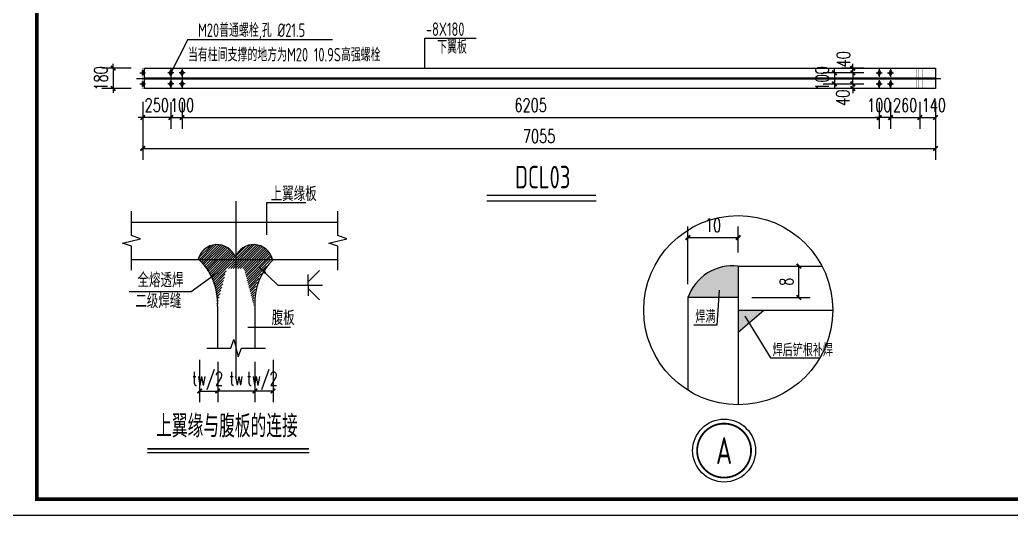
# Model space of a CAD drawing. Extents: x -89996 to 1006241, y -2176 to 440573.
# Drawn here: x 918686 to 962799, y 109594 to 131617 of the extents above; entities that cross this region are included whole.
import ezdxf
from ezdxf.enums import TextEntityAlignment as Align

# ---------------------------------------------------------------- set-up
doc = ezdxf.new("R2010")
doc.units = 0
doc.header["$LTSCALE"] = 1000
doc.header["$MEASUREMENT"] = 0
doc.linetypes.add('ACAD_ISO04W100', pattern=[30.5, 24, -3, 0.5, -3])
doc.linetypes.add('DASHED', pattern=[0.75, 0.5, -0.25])
for name, color, linetype in [('AXIS', 3, 'Continuous'), ('BOLT', 251, 'Continuous'), ('DIM', 146, 'Continuous'), ('NUM', 7, 'Continuous'), ('PUB_TITLE', 4, 'Continuous'), ('PZ', 202, 'Continuous'), ('TEXT', 7, 'Continuous'), ('THIN', 7, 'Continuous'), ('WELD', 7, 'Continuous'), ('中线', 2, 'Continuous'), ('吊车梁', 161, 'Continuous'), ('粗实线', 2, 'Continuous'), ('轴线', 8, 'ACAD_ISO04W100')]:
    doc.layers.add(name, color=color, linetype=linetype)
doc.styles.add('_TCH_DIM_T3', font='SIMPLEX', dxfattribs={"width": 0.705882, "bigfont": 'GBCBIG'})
doc.styles.get("Standard").update_dxf_attribs({"font": 'gbenor.shx', "bigfont": 'gbcbig.shx'})
doc.styles.add('TSSD_Label', font='tssdeng.shx', dxfattribs={"width": 0.7, "bigfont": 'hztxt.shx'})
doc.styles.add('TSSD_Norm', font='tssdeng.shx', dxfattribs={"bigfont": 'hztxt.shx'})
doc.styles.add('TSSD_Num', font='Tssdeng.shx', dxfattribs={"width": 0.7, "bigfont": 'hztxt.shx'})
doc.dimstyles.new('TCH-200-20', dxfattribs={"dimtxt": 595, "dimasz": 200, "dimexe": 500, "dimexo": 600, "dimgap": 252.5, "dimtad": 1, "dimdec": 0, "dimlfac": 0.05, "dimzin": 0, "dimdsep": 46, "dimtxsty": '_TCH_DIM_T3', "dimblk": 'ARCHTICK', "dimcen": 0.09, "dimclrd": 124, "dimclre": 124, "dimclrt": 7, "dimazin": 2, "dimtfac": 1, "dimtdec": 0, "dimtix": 1, "dimtmove": 2, "dimatfit": 3, "dimfxl": 0, "dimtolj": 1, "dimtzin": 0, "dimarcsym": 0})
doc.dimstyles.new('TCH-200-5', dxfattribs={"dimtxt": 595, "dimasz": 200, "dimexe": 500, "dimexo": 600, "dimgap": 252.5, "dimtad": 1, "dimdec": 0, "dimlfac": 0.2, "dimzin": 0, "dimdsep": 46, "dimtxsty": '_TCH_DIM_T3', "dimblk": 'ARCHTICK', "dimcen": 0.09, "dimclrd": 124, "dimclre": 124, "dimclrt": 7, "dimazin": 2, "dimtfac": 1, "dimtdec": 0, "dimtix": 1, "dimtmove": 2, "dimatfit": 3, "dimfxl": 0, "dimtolj": 1, "dimtzin": 0, "dimarcsym": 0})
doc.dimstyles.new('TSSD_LEADER_STYLE_400.0', dxfattribs={"dimtxt": 1200, "dimasz": 400, "dimexe": 400, "dimexo": 1000, "dimgap": 0.09, "dimtad": 0, "dimtih": 1, "dimtoh": 1, "dimdec": 4, "dimzin": 0, "dimdsep": 46, "dimtxsty": 'Standard', "dimcen": 0.09, "dimdle": 400, "dimclrt": 7, "dimadec": 0, "dimazin": 0, "dimtfac": 1, "dimtdec": 4, "dimtofl": 0, "dimtmove": 0, "dimatfit": 3, "dimfxl": 0, "dimtolj": 1, "dimtzin": 0, "dimarcsym": 0})

# ---------------------------------------------------------------- blocks, each defined once
blk = doc.blocks.new('ts_idx2')
at = {"color": 0, "linetype": 'ByBlock', "lineweight": -2, "const_width": 0.0333}
blk.add_lwpolyline([(-0.5, 0, 1), (0.5, 0, 1)], format="xyb", close=True, dxfattribs=at)
at = {"color": 0, "linetype": 'ByBlock', "lineweight": -2}
blk.add_circle((0, 0), 0.583, dxfattribs=at)
at = {"color": 0, "linetype": 'ByBlock', "lineweight": -2, "style": 'TSSD_Num', "width": 0.7}
blk.add_attdef('A', text='', height=0.5, dxfattribs=at).set_placement((0, 0), align=Align.MIDDLE_CENTER)
blk = doc.blocks.new('_ArchTick')
at = {"color": 0, "linetype": 'ByBlock', "const_width": 0.4}
blk.add_lwpolyline([(-0.5, -0.5), (0.5, 0.5)], dxfattribs=at)
blk = doc.blocks.new('*D1283')
at = {"layer": 'AXIS', "color": 124, "lineweight": -2, "transparency": 16777216}
for p, q in [((951254, 120668), (953851, 120668)), ((953351, 119268), (953351, 120668)), ((951254, 119268), (953851, 119268))]:
    blk.add_line(p, q, dxfattribs=at)
at = {"layer": 'Defpoints', "color": 0, "transparency": 16777216}
for p in [(950654, 120668), (953351, 120668), (950654, 119268)]:
    blk.add_point(p, dxfattribs=at)
at = {"layer": 'AXIS', "color": 124, "lineweight": -2, "transparency": 16777216, "xscale": 200, "yscale": 200, "zscale": 200}
for p, rotation in [((953351, 120668), 90), ((953351, 119268), 270)]:
    blk.add_blockref('_ArchTick', p, dxfattribs=dict(at, rotation=rotation))
at = {"layer": 'AXIS', "color": 7, "transparency": 16777216, "insert": (952801, 119968), "char_height": 595, "attachment_point": 5, "rotation": 90, "style": '_TCH_DIM_T3'}
blk.add_mtext('\\A1;8', dxfattribs=at)
blk = doc.blocks.new('*D1284')
at = {"layer": 'AXIS', "color": 124, "lineweight": -2, "transparency": 16777216}
for p, q in [((948414, 119868), (948414, 122432)), ((950654, 121268), (950654, 122432)), ((948414, 121932), (950654, 121932))]:
    blk.add_line(p, q, dxfattribs=at)
at = {"layer": 'Defpoints', "color": 0, "transparency": 16777216}
for p in [(950654, 121932), (950654, 120668), (948414, 119268)]:
    blk.add_point(p, dxfattribs=at)
at = {"layer": 'AXIS', "color": 124, "lineweight": -2, "transparency": 16777216, "xscale": 200, "yscale": 200, "zscale": 200, "rotation": 180}
blk.add_blockref('_ArchTick', (948414, 121932), dxfattribs=at)
at = {"layer": 'AXIS', "color": 124, "lineweight": -2, "transparency": 16777216, "xscale": 200, "yscale": 200, "zscale": 200}
blk.add_blockref('_ArchTick', (950654, 121932), dxfattribs=at)
at = {"layer": 'AXIS', "color": 7, "transparency": 16777216, "insert": (949534, 122482), "char_height": 595, "attachment_point": 5, "style": '_TCH_DIM_T3'}
blk.add_mtext('\\A1;10', dxfattribs=at)
blk = doc.blocks.new('_WELD008')
at = {"color": 0, "linetype": 'ByBlock'}
for p, q in [((0, 0.3), (1.061, 1.361)), ((0, 0), (0, 1))]:
    blk.add_line(p, q, dxfattribs=at)
for tag, p in [('C', (1.286, 1.416)), ('B', (0.288, 0.856)), ('A', (-0.303, -0.009))]:
    blk.add_attdef(tag, text='', height=0.8, dxfattribs=at).set_placement(p, align=Align.CENTER)
blk = doc.blocks.new('*D1285')
at = {"layer": 'AXIS', "color": 124, "lineweight": -2, "transparency": 16777216}
for p, q in [((929954, 116494), (929954, 114614)), ((929149, 116418), (929149, 114614)), ((929954, 115114), (929149, 115114))]:
    blk.add_line(p, q, dxfattribs=at)
at = {"layer": 'Defpoints', "color": 0, "transparency": 16777216}
for p in [(929149, 117018), (929954, 117094), (929149, 115114)]:
    blk.add_point(p, dxfattribs=at)
at = {"layer": 'AXIS', "color": 124, "lineweight": -2, "transparency": 16777216, "xscale": 200, "yscale": 200, "zscale": 200, "rotation": 180}
blk.add_blockref('_ArchTick', (929149, 115114), dxfattribs=at)
at = {"layer": 'AXIS', "color": 124, "lineweight": -2, "transparency": 16777216, "xscale": 200, "yscale": 200, "zscale": 200}
blk.add_blockref('_ArchTick', (929954, 115114), dxfattribs=at)
at = {"layer": 'AXIS', "color": 7, "transparency": 16777216, "insert": (929477, 115564), "char_height": 595, "attachment_point": 5, "style": '_TCH_DIM_T3'}
blk.add_mtext('\\A1;tw/2', dxfattribs=at)
blk = doc.blocks.new('*D1286')
at = {"layer": 'AXIS', "color": 124, "lineweight": -2, "transparency": 16777216}
for p, q in [((927491, 116418), (927491, 114614)), ((929149, 116418), (929149, 114614)), ((929149, 115114), (927491, 115114))]:
    blk.add_line(p, q, dxfattribs=at)
at = {"layer": 'Defpoints', "color": 0, "transparency": 16777216}
for p in [(927491, 117018), (929149, 117018), (927491, 115114)]:
    blk.add_point(p, dxfattribs=at)
at = {"layer": 'AXIS', "color": 124, "lineweight": -2, "transparency": 16777216, "xscale": 200, "yscale": 200, "zscale": 200, "rotation": 180}
blk.add_blockref('_ArchTick', (927491, 115114), dxfattribs=at)
at = {"layer": 'AXIS', "color": 124, "lineweight": -2, "transparency": 16777216, "xscale": 200, "yscale": 200, "zscale": 200}
blk.add_blockref('_ArchTick', (929149, 115114), dxfattribs=at)
at = {"layer": 'AXIS', "color": 7, "transparency": 16777216, "insert": (928320, 115664), "char_height": 595, "attachment_point": 5, "style": '_TCH_DIM_T3'}
blk.add_mtext('\\A1;tw', dxfattribs=at)
blk = doc.blocks.new('*D1287')
at = {"layer": 'AXIS', "color": 124, "lineweight": -2, "transparency": 16777216}
for p, q in [((926686, 116494), (926686, 114614)), ((927491, 116418), (927491, 114614)), ((926686, 115114), (927491, 115114))]:
    blk.add_line(p, q, dxfattribs=at)
at = {"layer": 'Defpoints', "color": 0, "transparency": 16777216}
for p in [(926686, 117094), (927491, 117018), (927491, 115114)]:
    blk.add_point(p, dxfattribs=at)
at = {"layer": 'AXIS', "color": 124, "lineweight": -2, "transparency": 16777216, "xscale": 200, "yscale": 200, "zscale": 200, "rotation": 180}
blk.add_blockref('_ArchTick', (926686, 115114), dxfattribs=at)
at = {"layer": 'AXIS', "color": 124, "lineweight": -2, "transparency": 16777216, "xscale": 200, "yscale": 200, "zscale": 200}
blk.add_blockref('_ArchTick', (927491, 115114), dxfattribs=at)
at = {"layer": 'AXIS', "color": 7, "transparency": 16777216, "insert": (927045, 115564), "char_height": 595, "attachment_point": 5, "style": '_TCH_DIM_T3'}
blk.add_mtext('\\A1;tw/2', dxfattribs=at)
blk = doc.blocks.new('*D1388')
at = {"layer": 'AXIS', "color": 124, "lineweight": -2, "transparency": 16777216}
for p, q in [((957430, 127962), (957430, 126772)), ((958730, 127965), (958730, 126772)), ((957430, 127272), (957230, 127272)), ((957430, 127272), (958730, 127272)), ((958730, 127272), (958930, 127272))]:
    blk.add_line(p, q, dxfattribs=at)
at = {"layer": 'Defpoints', "color": 0, "transparency": 16777216}
for p in [(957430, 128562, 2977), (958730, 128565), (958730, 127272)]:
    blk.add_point(p, dxfattribs=at)
at = {"layer": 'AXIS', "color": 124, "lineweight": -2, "transparency": 16777216, "xscale": 200, "yscale": 200, "zscale": 200}
blk.add_blockref('_ArchTick', (957430, 127272), dxfattribs=at)
at = {"layer": 'AXIS', "color": 124, "lineweight": -2, "transparency": 16777216, "xscale": 200, "yscale": 200, "zscale": 200, "rotation": 180}
blk.add_blockref('_ArchTick', (958730, 127272), dxfattribs=at)
at = {"layer": 'AXIS', "color": 7, "transparency": 16777216, "insert": (958080, 127822), "char_height": 595, "attachment_point": 5, "style": '_TCH_DIM_T3'}
blk.add_mtext('\\A1;260', dxfattribs=at)
blk = doc.blocks.new('*D1389')
at = {"layer": 'AXIS', "color": 124, "lineweight": -2, "transparency": 16777216}
for p, q in [((956930, 127962), (956930, 126772)), ((957430, 127962), (957430, 126772)), ((956930, 127272), (956730, 127272)), ((957430, 127272), (956930, 127272)), ((957430, 127272), (957630, 127272))]:
    blk.add_line(p, q, dxfattribs=at)
at = {"layer": 'Defpoints', "color": 0, "transparency": 16777216}
for p in [(956930, 128562, 2977), (957430, 128562, 2977), (956930, 127272)]:
    blk.add_point(p, dxfattribs=at)
at = {"layer": 'AXIS', "color": 124, "lineweight": -2, "transparency": 16777216, "xscale": 200, "yscale": 200, "zscale": 200}
blk.add_blockref('_ArchTick', (956930, 127272), dxfattribs=at)
at = {"layer": 'AXIS', "color": 124, "lineweight": -2, "transparency": 16777216, "xscale": 200, "yscale": 200, "zscale": 200, "rotation": 180}
blk.add_blockref('_ArchTick', (957430, 127272), dxfattribs=at)
at = {"layer": 'AXIS', "color": 7, "transparency": 16777216, "insert": (956930, 127822), "char_height": 595, "attachment_point": 5, "style": '_TCH_DIM_T3'}
blk.add_mtext('\\A1;100', dxfattribs=at)
blk = doc.blocks.new('*D1404')
at = {"layer": 'AXIS', "color": 124, "lineweight": -2, "transparency": 16777216}
for p, q in [((956245, 129464), (955252, 129464)), ((956195, 129264), (955252, 129264)), ((955752, 129464), (955752, 129664)), ((955752, 129264), (955752, 129464)), ((955752, 129264), (955752, 129064))]:
    blk.add_line(p, q, dxfattribs=at)
at = {"layer": 'Defpoints', "color": 0, "transparency": 16777216}
for p in [(955752, 129464), (956795, 129264, 15109), (956845, 129464, -8052)]:
    blk.add_point(p, dxfattribs=at)
at = {"layer": 'AXIS', "color": 124, "lineweight": -2, "transparency": 16777216, "xscale": 200, "yscale": 200, "zscale": 200}
for p, rotation in [((955752, 129464), 270), ((955752, 129264), 90)]:
    blk.add_blockref('_ArchTick', p, dxfattribs=dict(at, rotation=rotation))
at = {"layer": 'AXIS', "color": 7, "transparency": 16777216, "insert": (955332, 129866), "char_height": 595, "attachment_point": 5, "rotation": 90, "style": '_TCH_DIM_T3'}
blk.add_mtext('\\A1;40', dxfattribs=at)
blk = doc.blocks.new('*D1390')
at = {"layer": 'AXIS', "color": 124, "lineweight": -2, "transparency": 16777216}
for p, q in [((956245, 129264), (954434, 129264)), ((954934, 129264), (954934, 129464)), ((954934, 129264), (954934, 128764)), ((956245, 128764), (954434, 128764)), ((954934, 128764), (954934, 128564))]:
    blk.add_line(p, q, dxfattribs=at)
at = {"layer": 'Defpoints', "color": 0, "transparency": 16777216}
for p in [(956845, 129264, 8932), (954934, 128764), (956845, 128764, 8932)]:
    blk.add_point(p, dxfattribs=at)
at = {"layer": 'AXIS', "color": 124, "lineweight": -2, "transparency": 16777216, "xscale": 200, "yscale": 200, "zscale": 200}
for p, rotation in [((954934, 129264), 270), ((954934, 128764), 90)]:
    blk.add_blockref('_ArchTick', p, dxfattribs=dict(at, rotation=rotation))
at = {"layer": 'AXIS', "color": 7, "transparency": 16777216, "insert": (954384, 129014), "char_height": 595, "attachment_point": 5, "rotation": 90, "style": '_TCH_DIM_T3'}
blk.add_mtext('\\A1;100', dxfattribs=at)
blk = doc.blocks.new('*D1405')
at = {"layer": 'AXIS', "color": 124, "lineweight": -2, "transparency": 16777216}
for p, q in [((955752, 128764), (955752, 128964)), ((956195, 128764), (955252, 128764)), ((956245, 128564), (955252, 128564)), ((955752, 128764), (955752, 128564)), ((955752, 128564), (955752, 128364))]:
    blk.add_line(p, q, dxfattribs=at)
at = {"layer": 'Defpoints', "color": 0, "transparency": 16777216}
for p in [(955752, 128564), (956795, 128764, 15109), (956845, 128564, -8052)]:
    blk.add_point(p, dxfattribs=at)
at = {"layer": 'AXIS', "color": 124, "lineweight": -2, "transparency": 16777216, "xscale": 200, "yscale": 200, "zscale": 200}
for p, rotation in [((955752, 128764), 270), ((955752, 128564), 90)]:
    blk.add_blockref('_ArchTick', p, dxfattribs=dict(at, rotation=rotation))
at = {"layer": 'AXIS', "color": 7, "transparency": 16777216, "insert": (955305, 128151), "char_height": 595, "attachment_point": 5, "rotation": 90, "style": '_TCH_DIM_T3'}
blk.add_mtext('\\A1;40', dxfattribs=at)
blk = doc.blocks.new('*D1391')
at = {"layer": 'AXIS', "color": 124, "lineweight": -2, "transparency": 16777216}
for p, q in [((958730, 127962), (958730, 126772)), ((959430, 127965), (959430, 126772)), ((958730, 127272), (959430, 127272))]:
    blk.add_line(p, q, dxfattribs=at)
at = {"layer": 'Defpoints', "color": 0, "transparency": 16777216}
for p in [(958730, 128562, 2977), (959430, 128565, 2558), (959430, 127272)]:
    blk.add_point(p, dxfattribs=at)
at = {"layer": 'AXIS', "color": 124, "lineweight": -2, "transparency": 16777216, "xscale": 200, "yscale": 200, "zscale": 200, "rotation": 180}
blk.add_blockref('_ArchTick', (958730, 127272), dxfattribs=at)
at = {"layer": 'AXIS', "color": 124, "lineweight": -2, "transparency": 16777216, "xscale": 200, "yscale": 200, "zscale": 200}
blk.add_blockref('_ArchTick', (959430, 127272), dxfattribs=at)
at = {"layer": 'AXIS', "color": 7, "transparency": 16777216, "insert": (959355, 127822), "char_height": 595, "attachment_point": 5, "style": '_TCH_DIM_T3'}
blk.add_mtext('\\A1;140', dxfattribs=at)
blk = doc.blocks.new('*D1399')
at = {"layer": 'AXIS', "color": 124, "lineweight": -2, "transparency": 16777216}
for p, q in [((923635, 129465), (922341, 129465)), ((922841, 129465), (922841, 129665)), ((922841, 129465), (922841, 128565)), ((923635, 128565), (922341, 128565)), ((922841, 128565), (922841, 128365))]:
    blk.add_line(p, q, dxfattribs=at)
at = {"layer": 'Defpoints', "color": 0, "transparency": 16777216}
for p in [(924235, 129465, 2977), (922841, 128565), (924235, 128565, 2977)]:
    blk.add_point(p, dxfattribs=at)
at = {"layer": 'AXIS', "color": 124, "lineweight": -2, "transparency": 16777216, "xscale": 200, "yscale": 200, "zscale": 200}
for p, rotation in [((922841, 129465), 270), ((922841, 128565), 90)]:
    blk.add_blockref('_ArchTick', p, dxfattribs=dict(at, rotation=rotation))
at = {"layer": 'AXIS', "color": 7, "transparency": 16777216, "insert": (922291, 129015), "char_height": 595, "attachment_point": 5, "rotation": 90, "style": '_TCH_DIM_T3'}
blk.add_mtext('\\A1;180', dxfattribs=at)
blk = doc.blocks.new('*D1400')
at = {"layer": 'AXIS', "color": 124, "lineweight": -2, "transparency": 16777216}
for p, q in [((924155, 127965), (924155, 126772)), ((925405, 127963), (925405, 126772)), ((924155, 127272), (923955, 127272)), ((925405, 127272), (924155, 127272)), ((925405, 127272), (925605, 127272))]:
    blk.add_line(p, q, dxfattribs=at)
at = {"layer": 'Defpoints', "color": 0, "transparency": 16777216}
for p in [(924155, 128565, 3397), (925405, 128563, 2977), (924155, 127272)]:
    blk.add_point(p, dxfattribs=at)
at = {"layer": 'AXIS', "color": 124, "lineweight": -2, "transparency": 16777216, "xscale": 200, "yscale": 200, "zscale": 200}
blk.add_blockref('_ArchTick', (924155, 127272), dxfattribs=at)
at = {"layer": 'AXIS', "color": 124, "lineweight": -2, "transparency": 16777216, "xscale": 200, "yscale": 200, "zscale": 200, "rotation": 180}
blk.add_blockref('_ArchTick', (925405, 127272), dxfattribs=at)
at = {"layer": 'AXIS', "color": 7, "transparency": 16777216, "insert": (924780, 127822), "char_height": 595, "attachment_point": 5, "style": '_TCH_DIM_T3'}
blk.add_mtext('\\A1;250', dxfattribs=at)
blk = doc.blocks.new('*D1401')
at = {"layer": 'AXIS', "color": 124, "lineweight": -2, "transparency": 16777216}
for p, q in [((925405, 127963), (925405, 126772)), ((925905, 127963), (925905, 126772)), ((925405, 127272), (925205, 127272)), ((925405, 127272), (925905, 127272)), ((925905, 127272), (926105, 127272))]:
    blk.add_line(p, q, dxfattribs=at)
at = {"layer": 'Defpoints', "color": 0, "transparency": 16777216}
for p in [(925405, 128563, 2977), (925905, 128563, 2977), (925905, 127272)]:
    blk.add_point(p, dxfattribs=at)
at = {"layer": 'AXIS', "color": 124, "lineweight": -2, "transparency": 16777216, "xscale": 200, "yscale": 200, "zscale": 200}
blk.add_blockref('_ArchTick', (925405, 127272), dxfattribs=at)
at = {"layer": 'AXIS', "color": 124, "lineweight": -2, "transparency": 16777216, "xscale": 200, "yscale": 200, "zscale": 200, "rotation": 180}
blk.add_blockref('_ArchTick', (925905, 127272), dxfattribs=at)
at = {"layer": 'AXIS', "color": 7, "transparency": 16777216, "insert": (925905, 127822), "char_height": 595, "attachment_point": 5, "style": '_TCH_DIM_T3'}
blk.add_mtext('\\A1;100', dxfattribs=at)
blk = doc.blocks.new('*D1402')
at = {"layer": 'AXIS', "color": 124, "lineweight": -2, "transparency": 16777216}
for p, q in [((925905, 127963), (925905, 126772)), ((956930, 127963), (956930, 126772)), ((925905, 127272), (956930, 127272))]:
    blk.add_line(p, q, dxfattribs=at)
at = {"layer": 'Defpoints', "color": 0, "transparency": 16777216}
for p in [(925905, 128563, 2977), (956930, 128563, 23358), (956930, 127272)]:
    blk.add_point(p, dxfattribs=at)
at = {"layer": 'AXIS', "color": 124, "lineweight": -2, "transparency": 16777216, "xscale": 200, "yscale": 200, "zscale": 200, "rotation": 180}
blk.add_blockref('_ArchTick', (925905, 127272), dxfattribs=at)
at = {"layer": 'AXIS', "color": 124, "lineweight": -2, "transparency": 16777216, "xscale": 200, "yscale": 200, "zscale": 200}
blk.add_blockref('_ArchTick', (956930, 127272), dxfattribs=at)
at = {"layer": 'AXIS', "color": 7, "transparency": 16777216, "insert": (941418, 127822), "char_height": 595, "attachment_point": 5, "style": '_TCH_DIM_T3'}
blk.add_mtext('\\A1;6205', dxfattribs=at)
blk = doc.blocks.new('*D1403')
at = {"layer": 'AXIS', "color": 124, "lineweight": -2, "transparency": 16777216}
for p, q in [((924155, 127965), (924155, 125395)), ((959430, 127965), (959430, 125395)), ((924155, 125895), (959430, 125895))]:
    blk.add_line(p, q, dxfattribs=at)
at = {"layer": 'Defpoints', "color": 0, "transparency": 16777216}
for p in [(924155, 128565, 3397), (959430, 128565, 6794), (959430, 125895)]:
    blk.add_point(p, dxfattribs=at)
at = {"layer": 'AXIS', "color": 124, "lineweight": -2, "transparency": 16777216, "xscale": 200, "yscale": 200, "zscale": 200, "rotation": 180}
blk.add_blockref('_ArchTick', (924155, 125895), dxfattribs=at)
at = {"layer": 'AXIS', "color": 124, "lineweight": -2, "transparency": 16777216, "xscale": 200, "yscale": 200, "zscale": 200}
blk.add_blockref('_ArchTick', (959430, 125895), dxfattribs=at)
at = {"layer": 'AXIS', "color": 7, "transparency": 16777216, "insert": (941793, 126445), "char_height": 595, "attachment_point": 5, "style": '_TCH_DIM_T3'}
blk.add_mtext('\\A1;{\\W0.70588;7055}', dxfattribs=at)

msp = doc.modelspace()

# ---------------------------------------------------------------- hatches: boundary and pattern name
at = {"layer": 'BOLT'}
for points in [[(925405.3, 129400.15), (925472.8, 129265.15), (925405.3, 129130.15), (925337.8, 129265.15)], [(925905.3, 129400.15), (925972.8, 129265.15), (925905.3, 129130.15), (925837.8, 129265.15)], [(956930.3, 129399.43), (956862.8, 129264.43), (956930.3, 129129.43), (956997.8, 129264.43)], [(957430.3, 129399.43), (957362.8, 129264.43), (957430.3, 129129.43), (957497.8, 129264.43)], [(925405.3, 128900.15), (925472.8, 128765.15), (925405.3, 128630.15), (925337.8, 128765.15)], [(925905.3, 128900.15), (925972.8, 128765.15), (925905.3, 128630.15), (925837.8, 128765.15)], [(956930.3, 128899.43), (956862.8, 128764.43), (956930.3, 128629.43), (956997.8, 128764.43)], [(957430.3, 128899.43), (957362.8, 128764.43), (957430.3, 128629.43), (957497.8, 128764.43)]]:
    msp.add_hatch(color=256, dxfattribs=at).paths.add_polyline_path(points)
at = {"layer": '中线'}
h = msp.add_hatch(dxfattribs=at)
h.set_pattern_fill('ANSI31', color=256, scale=600, style=0)
h.set_pattern_definition([(45, (19572230.64, 10576633.4), (-53.0330086, 53.0330086), [])])
edge = h.paths.add_edge_path()
edge.add_arc((927460.81, 120753.18), 868.95, 20.111156, 165.938825)
edge.add_arc((924815.93, 119040.82), 2635.69, -3.265246, 46.868065, ccw=False)
edge.add_line((927447.33, 118890.7), (927894.31, 120559.05))
edge.add_line((927894.31, 120559.05), (928659.24, 120559.05))
edge.add_line((928659.24, 120559.05), (929106.21, 118890.7))
edge.add_arc((931737.62, 119040.82), 2635.69, 133.131935, 183.265246, ccw=False)
edge.add_arc((929092.74, 120753.18), 868.95, 14.061175, 159.888844)
at = {"layer": '粗实线'}
h = msp.add_hatch(color=256, dxfattribs=at)
h.set_gradient(color1=(139, 134, 116), one_color=1, tint=1, name='SPHERICAL')
h.paths.add_polyline_path([(950654.29, 120668.29, 0.35107722), (948414.29, 119268.29), (950654.29, 119268.29)])
h.paths.add_polyline_path([(950654.29, 118708.29), (950654.29, 117733.97), (951788.99, 118708.29)])

# ---------------------------------------------------------------- linework, layer by layer
at = {"layer": 'AXIS'}
for p, q in [((926162.3, 130740.75, 1441.43), (925405.3, 129265.15, 1441.43)), ((926162.3, 130740.75, 1441.43), (932606.39, 130740.75, 1441.43)), ((936708.39, 129465.15, 1441.43), (936708.39, 130798.03, 1441.43)), ((936708.39, 130798.03, 1441.43), (938998.26, 130798.03, 1441.43)), ((929675.48, 123496.1, -591.59), (931415.21, 123496.1, -591.59)), ((929675.48, 122051.65, -591.59), (929675.48, 123496.1, -591.59)), ((926317.42, 119531.26, -591.59), (927500.2, 120403.56, -591.59)), ((949798.49, 119598.57, -2957.95), (949707.12, 118034.03, -2957.95)), ((923549.35, 119531.26, -591.59), (926317.42, 119531.26, -591.59)), ((950947.51, 118437.4, -2957.95), (952092.26, 116590.08, -2957.95)), ((928830.63, 117957.79, -591.59), (930736.5, 117957.79, -591.59)), ((949707.12, 118034.03, -2957.95), (948672.51, 118034.03, -2957.95)), ((952092.26, 116590.08, -2957.95), (954273.87, 116590.08, -2957.95))]:
    msp.add_line(p, q, dxfattribs=at)
at = {"layer": 'AXIS', "color": 11, "true_color": 0xf27172, "const_width": 10}
for points, elevation in [([(924105.28, 129465.15), (924105.3, 128565.15), (924155.3, 128565.15), (924155.28, 129465.15), (924105.28, 129465.15)], 1860.85), ([(924155.3, 129465.15), (924155.3, 128565.15), (924235.3, 128565.15), (924235.3, 129465.15), (924155.3, 129465.15)], 1860.85), ([(958769.76, 129035.14), (958770.3, 129465.14), (958690.3, 129465.14), (958689.76, 129035.14), (958769.76, 129035.14)], -1116.51), ([(958769.76, 128995.14), (958770.3, 128565.14), (958690.3, 128565.14), (958689.76, 128995.14), (958769.76, 128995.14)], -1116.51)]:
    msp.add_lwpolyline(points, dxfattribs=dict(at, elevation=elevation))
at = {"layer": 'AXIS'}
msp.add_circle((950654.29, 118708.29, -2957.95), 4207.47, dxfattribs=at)
at = {"layer": 'BOLT'}
for p, q in [((924020.21, 129265.15, 1860.85), (924271.97, 129265.15, 1860.85)), ((925540.3, 129265.15, 1441.43), (925270.3, 129265.15, 1441.43)), ((925405.3, 129400.15, 1441.43), (925337.8, 129265.15, 1441.43)), ((925405.3, 129130.15, 1441.43), (925337.8, 129265.15, 1441.43)), ((925405.3, 129417.65, 1441.43), (925405.3, 129062.65, 1441.43)), ((925405.3, 129400.15, 1441.43), (925472.8, 129265.15, 1441.43)), ((925405.3, 129130.15, 1441.43), (925472.8, 129265.15, 1441.43)), ((926040.3, 129265.15, 1441.43), (925770.3, 129265.15, 1441.43)), ((925905.3, 129400.15, 1441.43), (925837.8, 129265.15, 1441.43)), ((925905.3, 129130.15, 1441.43), (925837.8, 129265.15, 1441.43)), ((925905.3, 129417.65, 1441.43), (925905.3, 129062.65, 1441.43)), ((925905.3, 129400.15, 1441.43), (925972.8, 129265.15, 1441.43)), ((925905.3, 129130.15, 1441.43), (925972.8, 129265.15, 1441.43)), ((956795.3, 129264.43, 21822.18), (957065.3, 129264.43, 21822.18)), ((956930.3, 129399.43, 21822.18), (956862.8, 129264.43, 21822.18)), ((956930.3, 129129.43, 21822.18), (956862.8, 129264.43, 21822.18)), ((956930.3, 129441.93, 21822.18), (956930.3, 129086.93, 21822.18)), ((956930.3, 129399.43, 21822.18), (956997.8, 129264.43, 21822.18)), ((956930.3, 129129.43, 21822.18), (956997.8, 129264.43, 21822.18)), ((957295.3, 129264.43, 21822.18), (957565.3, 129264.43, 21822.18)), ((957430.3, 129399.43, 21822.18), (957362.8, 129264.43, 21822.18)), ((957430.3, 129129.43, 21822.18), (957362.8, 129264.43, 21822.18)), ((957430.3, 129441.93, 21822.18), (957430.3, 129086.93, 21822.18)), ((957430.3, 129399.43, 21822.18), (957497.8, 129264.43, 21822.18)), ((957430.3, 129129.43, 21822.18), (957497.8, 129264.43, 21822.18)), ((925405.3, 128900.15, 1441.43), (925337.8, 128765.15, 1441.43)), ((925405.3, 128967.65, 1441.43), (925405.3, 128562.65, 1441.43)), ((925405.3, 128900.15, 1441.43), (925472.8, 128765.15, 1441.43)), ((925905.3, 128900.15, 1441.43), (925837.8, 128765.15, 1441.43)), ((925905.3, 128967.65, 1441.43), (925905.3, 128562.65, 1441.43)), ((925905.3, 128900.15, 1441.43), (925972.8, 128765.15, 1441.43)), ((956930.3, 128899.43, 21822.18), (956862.8, 128764.43, 21822.18)), ((956930.3, 128941.93, 21822.18), (956930.3, 128586.93, 21822.18)), ((956930.3, 128899.43, 21822.18), (956997.8, 128764.43, 21822.18)), ((957430.3, 128899.43, 21822.18), (957362.8, 128764.43, 21822.18)), ((957430.3, 128941.93, 21822.18), (957430.3, 128586.93, 21822.18)), ((957430.3, 128899.43, 21822.18), (957497.8, 128764.43, 21822.18)), ((924020.21, 128765.15, 1860.85), (924271.97, 128765.15, 1860.85)), ((924105.3, 128765.15, 1860.85), (924205.3, 128765.15, 1860.85)), ((925540.3, 128765.15, 1441.43), (925270.3, 128765.15, 1441.43)), ((925405.3, 128630.15, 1441.43), (925337.8, 128765.15, 1441.43)), ((925405.3, 128630.15, 1441.43), (925472.8, 128765.15, 1441.43)), ((926040.3, 128765.15, 1441.43), (925770.3, 128765.15, 1441.43)), ((925905.3, 128630.15, 1441.43), (925837.8, 128765.15, 1441.43)), ((925905.3, 128630.15, 1441.43), (925972.8, 128765.15, 1441.43)), ((956795.3, 128764.43, 21822.18), (957065.3, 128764.43, 21822.18)), ((956930.3, 128629.43, 21822.18), (956862.8, 128764.43, 21822.18)), ((956930.3, 128629.43, 21822.18), (956997.8, 128764.43, 21822.18)), ((957295.3, 128764.43, 21822.18), (957565.3, 128764.43, 21822.18)), ((957430.3, 128629.43, 21822.18), (957362.8, 128764.43, 21822.18)), ((957430.3, 128629.43, 21822.18), (957497.8, 128764.43, 21822.18))]:
    msp.add_line(p, q, dxfattribs=at)
at = {"layer": 'BOLT', "const_width": 240, "elevation": 1860.85}
for points in [[(924105.3, 129265.15), (924205.3, 129265.15)], [(924235.3, 129265.15), (924105.3, 129265.15)], [(924105.3, 128765.15), (924205.3, 128765.15)], [(924235.3, 128765.15), (924105.3, 128765.15)]]:
    msp.add_lwpolyline(points, dxfattribs=at)
at = {"layer": 'DIM'}
msp.add_line((950654.29, 117733.97, -2957.95), (951788.99, 118708.29, -2957.95), dxfattribs=at)
msp.add_arc((950408.35, 118569.8, -2957.95), 2112.85, 83.315358, 160.695408, dxfattribs=at)
at = {"layer": 'NUM'}
for points, const_width, elevation in [([(939460.03, 123810.55), (944320.4, 123810.55)], 65.2, -1535.94), ([(924365.85, 112540.73), (931556.86, 112540.73)], 80, -591.59)]:
    msp.add_lwpolyline(points, dxfattribs=dict(at, const_width=const_width, elevation=elevation))
at = {"layer": 'PUB_TITLE'}
msp.add_lwpolyline([(917140.81, 109593.71), (1006240.81, 109593.71), (1006240.81, 172593.71), (917140.81, 172593.71)], close=True, dxfattribs=at)
at = {"layer": 'PUB_TITLE', "const_width": 159.09}
msp.add_lwpolyline([(919438.79, 110300.78), (919438.79, 171179.57), (1004826.67, 171179.57), (1004826.67, 110300.78)], close=True, dxfattribs=at)
at = {"layer": 'PZ'}
for p, q in [((950654.29, 120668.29, -2957.95), (950654.29, 114500.82, -2957.95)), ((948414.29, 119268.29, -2957.95), (948414.29, 115146.66, -2957.95))]:
    msp.add_line(p, q, dxfattribs=at)
at = {"layer": 'PZ', "linetype": 'DASHED', "ltscale": 0.1, "const_width": 10, "elevation": -1116.51}
msp.add_lwpolyline([(958596.35, 129465.14), (958863.18, 129465.14), (958863.18, 128565.16), (958597.42, 128565.12), (958596.35, 129465.14)], dxfattribs=at)
at = {"layer": 'THIN'}
for points, elevation in [([(939474.11, 123574.96), (944334.48, 123574.96)], -1535.94), ([(924365.85, 112380.73), (931556.86, 112380.73)], -591.59)]:
    msp.add_lwpolyline(points, dxfattribs=dict(at, elevation=elevation))
at = {"layer": 'WELD'}
msp.add_line((930162.67, 119819.3, -591.59), (932149.51, 119819.3, -591.59), dxfattribs=at)
at = {"layer": '中线'}
for centre, radius, start, end in [((927460.81, 120753.18, -591.59), 868.95, 20.111156, 165.938825), ((929092.74, 120753.18, -591.59), 868.95, 14.061175, 159.888844), ((924854.12, 119040.82, -591.59), 2635.69, 356.734754, 46.868065), ((931775.82, 119040.82, -591.59), 2635.69, 133.131935, 183.265246)]:
    msp.add_arc(centre, radius, start, end, dxfattribs=at)
msp.add_point((928314.97, 122623.18, -591.59), dxfattribs=at)
msp.add_point((928314.97, 122623.18, -591.59), dxfattribs=at)
at = {"layer": '吊车梁'}
for p, q in [((924235.3, 129035.15, 1860.85), (959430.3, 129035.15, -7051.27)), ((924235.3, 128995.15, 1860.85), (959430.3, 128995.15, -7038.66)), ((923652.43, 122623.18, -591.59), (932837.94, 122623.18, -591.59)), ((923652.43, 120964.3, -591.59), (926656.09, 120964.3, -591.59)), ((926656.09, 120964.3, -591.59), (930259.46, 120964.3, -591.59)), ((930259.46, 120964.3, -591.59), (932837.94, 120964.3, -591.59)), ((950654.29, 120668.29, -2957.95), (954377.36, 120668.29, -2957.95)), ((927485.53, 118890.7, -591.59), (927485.53, 117024.89, -591.59)), ((929144.41, 118890.7, -591.59), (929144.41, 117024.89, -591.59)), ((950654.29, 118708.29, -2957.95), (954861.77, 118708.29, -2957.95))]:
    msp.add_line(p, q, dxfattribs=at)
at = {"layer": '吊车梁', "elevation": 1441.43}
msp.add_lwpolyline([(924235.3, 129465.15), (959430.3, 129465.15), (959430.3, 128565.15), (924235.3, 128565.15)], close=True, dxfattribs=at)
at = {"layer": '吊车梁', "elevation": -591.59}
for points in [[(923652.43, 120484.3), (923652.43, 120964.3), (923652.43, 121556.94), (923252.43, 121684.94), (924051.43, 121874.25), (923652.43, 122030.54), (923652.43, 122623.18), (923652.43, 123103.18)], [(932837.94, 120484.3), (932837.94, 120964.3), (932837.94, 121556.94), (932437.94, 121684.94), (933236.94, 121874.25), (932837.94, 122030.54), (932837.94, 122623.18), (932837.94, 123103.18)], [(927005.53, 117024.89), (927485.53, 117024.89), (928078.17, 117024.89), (928206.17, 117410.3), (928395.48, 116625.89), (928551.77, 117024.89), (929144.41, 117024.89), (929624.41, 117024.89)]]:
    msp.add_lwpolyline(points, dxfattribs=at)
at = {"layer": '粗实线'}
msp.add_line((950654.29, 119268.29, -2957.95), (948414.29, 119268.29, -2957.95), dxfattribs=at)
at = {"layer": '轴线'}
for p, q in [((923882.47, 129015.15, 1860.85), (959667.64, 129015.15, -7490.67)), ((928314.97, 115726.81, -591.59), (928314.97, 123560.69, -591.59))]:
    msp.add_line(p, q, dxfattribs=at)

# ---------------------------------------------------------------- block references
at = {"layer": 'THIN'}
ref = msp.add_blockref('ts_idx2', (950024.2, 112463.74, -2957.95), dxfattribs=dict(at, xscale=2400, yscale=2400, zscale=2400))
ref.add_attrib('A', 'A', dxfattribs={"height": 1200, "style": 'TSSD_Num', "width": 0.7}).set_placement((950024.2, 112463.74, -2957.95), align=Align.MIDDLE_CENTER)
at = {"layer": 'WELD', "xscale": 480, "yscale": 480, "zscale": 480}
msp.add_blockref('_WELD008', (931509.51, 119819.3, -591.59), dxfattribs=at)
at = {"layer": 'WELD', "extrusion": (0, -1.22461e-16, -1), "xscale": 480, "yscale": 480, "zscale": 480, "rotation": 180}
msp.add_blockref('_WELD008', (-931509.51, 119819.3, 591.59), dxfattribs=at)

# ---------------------------------------------------------------- texts
at = {"layer": 'TEXT'}
for s, height, style, width, p in [('M20普通螺栓,孔 %%C21.5', 599.9998, 'TSSD_Label', 0.7, (926615.8, 130856.85, 1269.26)), ('-8X180', 600, 'TSSD_Label', 0.7, (936757.56, 130900.25, 1165.96)), ('下翼板', 600, 'TSSD_Label', 0.7, (937256.99, 130112.7, 1165.96)), ('当有柱间支撑的地方为M20 10.9S高强螺栓', 599.9998, 'TSSD_Label', 0.7, (926166.48, 129768.12, 1269.26)), ('上翼缘板', 640, 'TSSD_Norm', 0.8, (929846.78, 123558.33, -591.59)), ('腹板', 640, 'TSSD_Norm', 0.8, (929891.89, 118045.29, -591.59)), ('焊满', 560, 'TSSD_Norm', 0.8, (948745.75, 118138.51, -2957.95)), ('焊后铲根补焊', 560, 'TSSD_Norm', 0.8, (952182.73, 116658.45, -2957.95)), ('上翼缘与腹板的连接', 1000, 'TSSD_Label', 0.7, (924752.36, 113052.15, -591.59))]:
    msp.add_text(s, height=height, dxfattribs=dict(at, style=style, width=width)).set_placement(p)
for s, height, style, width, p in [('DCL03', 1000, 'TSSD_Label', 0.7, (941952.19, 124624.88, -1760.44)), ('全熔透焊', 640, 'TSSD_Norm', 0.8, (924946.54, 120044.54, -591.59)), ('二级焊缝', 640, 'TSSD_Norm', 0.8, (924848.27, 119111.4, -591.59))]:
    msp.add_text(s, height=height, dxfattribs=dict(at, style=style, width=width)).set_placement(p, align=Align.MIDDLE_CENTER)

# ---------------------------------------------------------------- dimensions: what is measured, and where the dimension line sits
at = {"layer": 'AXIS'}
for base, p1, p2, angle, picture, middle in [((955752.22, 129464.43, 6713.09), (956795.3, 129264.43, 21822.18), (956845.3, 129464.43, -1338.78), 90, '*D1404', (955331.87, 129866.49, 6713.09)), ((955752.22, 128564.43, 6713.09), (956795.3, 128764.43, 21822.18), (956845.3, 128564.43, -1338.78), 90, '*D1405', (955304.86, 128151.39, 6713.09)), ((956930.3, 127271.67, -1116.51), (957430.3, 128561.93, 1860.85), (956930.3, 128561.93, 1860.85), 180, '*D1389', (956930.3, 127821.67, -1116.51))]:
    dim = msp.add_linear_dim(base=base, p1=p1, p2=p2, angle=angle, dimstyle='TCH-200-5', dxfattribs=at)
    dim.commit()
    dim.dimension.update_dxf_attribs({"geometry": picture, "text_midpoint": middle, "dimtype": 128})
for base, p1, p2, angle, picture, middle in [((922841.19, 128565.15, -1535.94), (924235.3, 129465.15, 1441.43), (924235.3, 128565.15, 1441.43), 90, '*D1399', (922291.19, 129015.15, -1535.94)), ((958730.3, 127271.67, -1116.51), (957430.3, 128561.93, 1860.85), (958730.3, 128565.14, -1116.51), 180, '*D1388', (958080.3, 127821.67, -1116.51))]:
    dim = msp.add_linear_dim(base=base, p1=p1, p2=p2, angle=angle, dimstyle='TCH-200-5', dxfattribs=at)
    dim.commit()
    dim.dimension.update_dxf_attribs({"geometry": picture, "text_midpoint": middle})
for base, p1, p2, text, picture, middle in [((954933.94, 128764.43, 6713.09), (956845.3, 129264.43, 15645.19), (956845.3, 128764.43, 15645.19), '100', '*D1390', (954383.94, 129014.43, 6713.09)), ((953350.5, 120668.29, -2957.95), (950654.29, 119268.29, -2957.95), (950654.29, 120668.29, -2957.95), '8', '*D1283', (952800.5, 119968.29, -2957.95))]:
    dim = msp.add_linear_dim(base=base, p1=p1, p2=p2, angle=90, text=text, dimstyle='TCH-200-5', dxfattribs=at)
    dim.commit()
    dim.dimension.update_dxf_attribs({"geometry": picture, "text_midpoint": middle})
for base, p1, p2, picture, middle in [((924155.3, 127272.39, -1535.94), (925405.3, 128562.65, 1441.43), (924155.3, 128565.15, 1860.85), '*D1400', (924780.3, 127822.39, -1535.94)), ((956930.3, 127272.39, -1535.94), (925905.3, 128562.65, 1441.43), (956930.3, 128562.65, 21822.18), '*D1402', (941417.8, 127822.39, -1535.94))]:
    dim = msp.add_linear_dim(base=base, p1=p1, p2=p2, dimstyle='TCH-200-5', dxfattribs=at)
    dim.commit()
    dim.dimension.update_dxf_attribs({"geometry": picture, "text_midpoint": middle})
for base, p1, p2, text, dimstyle, picture, middle in [((959430.3, 125894.83, -1535.94), (924155.3, 128565.15, 1860.85), (959430.3, 128565.15, 5257.65), '{\\W0.70588;<>}', 'TCH-200-5', '*D1403', (941792.8, 126444.83, -1535.94)), ((950654.29, 121932.43, -2957.95), (948414.29, 119268.29, -2957.95), (950654.29, 120668.29, -2957.95), '10', 'TCH-200-5', '*D1284', (949534.29, 122482.43, -2957.95)), ((927490.6, 115113.79, -591.59), (929149.48, 117017.54, -591.59), (927490.6, 117017.54, -591.59), 'tw', 'TCH-200-20', '*D1286', (928320.04, 115663.79, -591.59))]:
    dim = msp.add_linear_dim(base=base, p1=p1, p2=p2, text=text, dimstyle=dimstyle, dxfattribs=at)
    dim.commit()
    dim.dimension.update_dxf_attribs({"geometry": picture, "text_midpoint": middle})
for base, p1, p2, picture, middle in [((925905.3, 127272.39, -1535.94), (925405.3, 128562.65, 1441.43), (925905.3, 128562.65, 1441.43), '*D1401', (925905.3, 127822.39, -1535.94)), ((959430.3, 127271.67, -1116.51), (958730.3, 128561.93, 1860.85), (959430.3, 128565.15, 1441.43), '*D1391', (959355.3, 127821.67, -1116.51))]:
    dim = msp.add_linear_dim(base=base, p1=p1, p2=p2, dimstyle='TCH-200-5', dxfattribs=at)
    dim.commit()
    dim.dimension.update_dxf_attribs({"geometry": picture, "text_midpoint": middle, "dimtype": 128})
dim = msp.add_linear_dim(base=(927490.6, 115113.79, -591.59), p1=(926686.5, 117094.09, -591.59), p2=(927490.6, 117017.54, -591.59), angle=180, text='tw/2', dimstyle='TCH-200-20', dxfattribs=at)
dim.commit()
dim.dimension.update_dxf_attribs({"geometry": '*D1287', "text_midpoint": (927045.07, 115563.79, -591.59), "dimtype": 128})
dim = msp.add_linear_dim(base=(929149.48, 115113.79, -591.59), p1=(929953.58, 117094.09, -591.59), p2=(929149.48, 117017.54, -591.59), text='tw/2', dimstyle='TCH-200-20', dxfattribs=at)
dim.commit()
dim.dimension.update_dxf_attribs({"geometry": '*D1285', "text_midpoint": (929477.18, 115563.79, -591.59), "dimtype": 128})

# ---------------------------------------------------------------- leaders
at = {"layer": 'WELD'}
msp.add_leader([(929317.43, 120637.86, -591.59), (930162.67, 119819.3, -591.59)], dimstyle='TSSD_LEADER_STYLE_400.0', dxfattribs=at)

doc.saveas('drawing.dxf')
